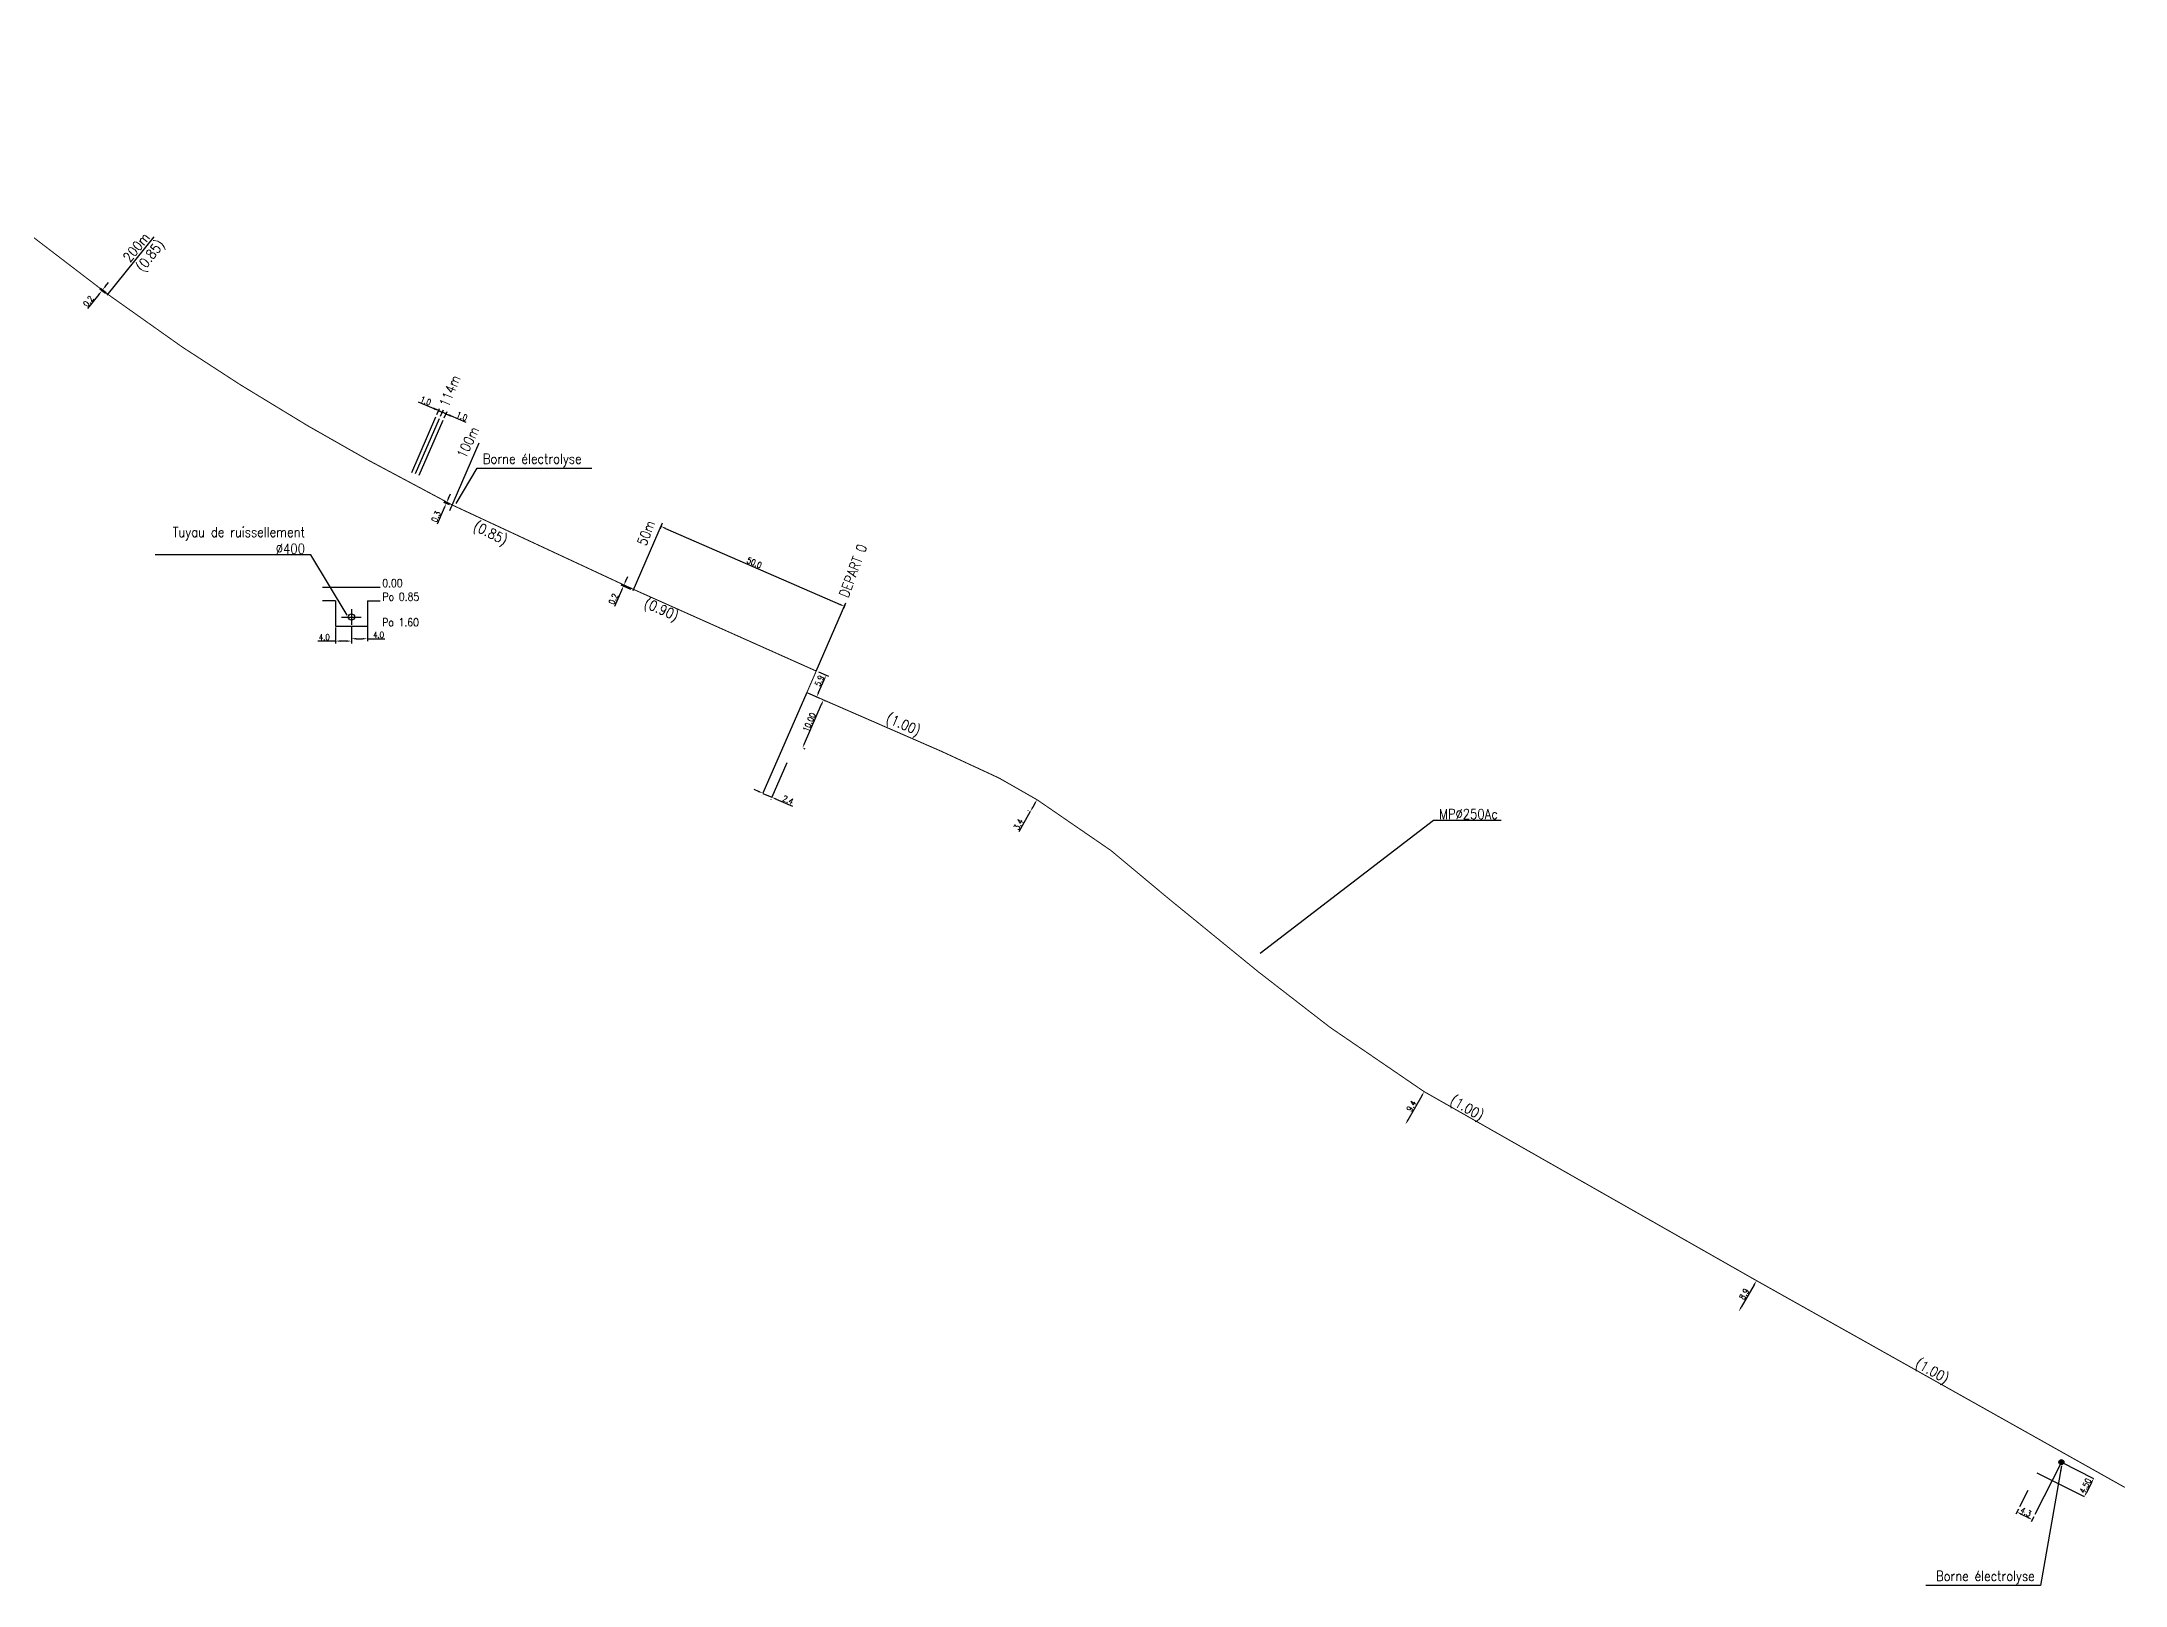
# Model space of a CAD drawing. Header units: millimetres. Extents: x 137000 to 138000, y 120075 to 120929.
# Drawn here: x 137479 to 138000, y 120075 to 120461 of the extents above; entities that cross this region are included whole.
import ezdxf

# ---------------------------------------------------------------- set-up
doc = ezdxf.new("R2010")
doc.units = ezdxf.units.MM
doc.header["$PDMODE"] = 34
doc.layers.get('DEFPOINTS').update_dxf_attribs({"linetype": 'CONTINUOUS'})
doc.layers.add('G_120', color=4, linetype='CONTINUOUS')
doc.styles.get("Standard").update_dxf_attribs({"font": 'romans.shx', "width": 0.85})
doc.linetypes.add('G_TYPB_AP', pattern='A,5,-0.3,["o",Standard,S=1.5,R=0,X=0,Y=-0.5],-1.65', length=6.95)
doc.dimstyles.get("Standard").update_dxf_attribs({"dimtxt": 1.5, "dimasz": 1.2, "dimexe": 0.625, "dimexo": 0.625, "dimgap": 0.25, "dimtad": 1, "dimdec": 1, "dimzin": 0, "dimdsep": 46, "dimtxsty": 'Standard', "dimcen": -0.5, "dimadec": 0, "dimazin": 0, "dimtfac": 1, "dimtdec": 1, "dimtmove": 0, "dimatfit": 3, "dimfxl": 0, "dimtolj": 1, "dimtzin": 0, "dimarcsym": 0})

# ---------------------------------------------------------------- blocks, each defined once
blk = doc.blocks.new('*D0')
at = {"layer": 'DEFPOINTS', "color": 0, "linetype": 'Continuous'}
for p in [(137907.95, 120150.95), (137903.51, 120143.24), (137903.51, 120143.24)]:
    blk.add_point(p, dxfattribs=at)
at = {"layer": 'G_120', "color": 0, "linetype": 'Continuous', "lineweight": -2}
blk.add_line((137907.35, 120149.91), (137904.11, 120144.28), dxfattribs=at)
at = {"layer": 'G_120', "color": 0, "linetype": 'Continuous'}
for points in [[(137907.18, 120150.01), (137907.52, 120149.81), (137907.95, 120150.95)], [(137903.94, 120144.38), (137904.28, 120144.18), (137903.51, 120143.24)]]:
    blk.add_solid(points, dxfattribs=at)
at = {"layer": 'G_120', "color": 0, "linetype": 'Continuous', "insert": (137904.86, 120147.59), "char_height": 1.5, "attachment_point": 5, "rotation": 60.1126}
blk.add_mtext('\\A1;8.9', dxfattribs=at)
blk = doc.blocks.new('*D1')
at = {"layer": 'DEFPOINTS', "color": 0}
for p in [(137973.68, 120094.38), (137976.89, 120091.18), (137977.52, 120092.45)]:
    blk.add_point(p, dxfattribs=at)
at = {"layer": 'G_120', "color": 0, "lineweight": -2}
for p, q in [((137973.4, 120093.83), (137972.77, 120092.56)), ((137974.12, 120092.58), (137975.82, 120091.72)), ((137977.24, 120091.89), (137976.61, 120090.63))]:
    blk.add_line(p, q, dxfattribs=at)
at = {"layer": 'G_120', "color": 0}
for points in [[(137974.21, 120092.76), (137974.03, 120092.4), (137973.05, 120093.12)], [(137975.91, 120091.9), (137975.73, 120091.55), (137976.89, 120091.18)]]:
    blk.add_solid(points, dxfattribs=at)
at = {"layer": 'G_120', "color": 0, "insert": (137975.28, 120093.11), "char_height": 1.5, "attachment_point": 5, "rotation": 333.2344}
blk.add_mtext('\\A1;4.3', dxfattribs=at)
blk = doc.blocks.new('*D2')
at = {"layer": 'DEFPOINTS', "color": 0}
for p in [(137992.2, 120101.47), (137989.88, 120096.95), (137989.89, 120096.94)]:
    blk.add_point(p, dxfattribs=at)
at = {"layer": 'G_120', "color": 0, "lineweight": -2}
for p, q in [((137992.75, 120101.18), (137992.77, 120101.18)), ((137990.43, 120096.66), (137990.45, 120096.66)), ((137991.66, 120100.39), (137990.44, 120098.01))]:
    blk.add_line(p, q, dxfattribs=at)
at = {"layer": 'G_120', "color": 0}
for points in [[(137991.48, 120100.49), (137991.84, 120100.3), (137992.21, 120101.46)], [(137990.26, 120098.1), (137990.62, 120097.92), (137989.89, 120096.94)]]:
    blk.add_solid(points, dxfattribs=at)
at = {"layer": 'G_120', "color": 0, "insert": (137990.16, 120099.66), "char_height": 1.5, "attachment_point": 5, "rotation": 62.8043}
blk.add_mtext('\\A1;4.50', dxfattribs=at)
blk = doc.blocks.new('*D3')
at = {"layer": 'DEFPOINTS', "color": 0, "linetype": 'Continuous'}
for p in [(137824.86, 120198.2), (137820.2, 120190.04), (137820.2, 120190.04)]:
    blk.add_point(p, dxfattribs=at)
at = {"layer": 'G_120', "color": 0, "linetype": 'Continuous', "lineweight": -2}
blk.add_line((137824.27, 120197.16), (137820.8, 120191.08), dxfattribs=at)
at = {"layer": 'G_120', "color": 0, "linetype": 'Continuous'}
for points in [[(137824.09, 120197.26), (137824.44, 120197.06), (137824.86, 120198.2)], [(137820.62, 120191.18), (137820.97, 120190.98), (137820.2, 120190.04)]]:
    blk.add_solid(points, dxfattribs=at)
at = {"layer": 'G_120', "color": 0, "linetype": 'Continuous', "insert": (137821.66, 120194.62), "char_height": 1.5, "attachment_point": 5, "rotation": 60.2684}
blk.add_mtext('\\A1;9.4', dxfattribs=at)
blk = doc.blocks.new('*D4')
at = {"layer": 'DEFPOINTS', "color": 0, "linetype": 'Continuous'}
for p in [(137726.41, 120268.22), (137726.44, 120268.2), (137728.1, 120271.17)]:
    blk.add_point(p, dxfattribs=at)
at = {"layer": 'G_120', "color": 0, "linetype": 'Continuous', "lineweight": -2}
for p, q in [((137726.41, 120268.22), (137723.54, 120263.12)), ((137725.89, 120268.51), (137725.86, 120268.53)), ((137727.49, 120270.14), (137727, 120269.27)), ((137727.56, 120271.48), (137727.53, 120271.49))]:
    blk.add_line(p, q, dxfattribs=at)
at = {"layer": 'G_120', "color": 0, "linetype": 'Continuous'}
for points in [[(137726.82, 120269.36), (137727.17, 120269.17), (137726.41, 120268.22)], [(137727.31, 120270.24), (137727.66, 120270.04), (137728.07, 120271.18)]]:
    blk.add_solid(points, dxfattribs=at)
at = {"layer": 'G_120', "color": 0, "linetype": 'Continuous', "insert": (137723.46, 120265.02), "char_height": 1.5, "attachment_point": 5, "rotation": 60.6734}
blk.add_mtext('\\A1;3.4', dxfattribs=at)
blk = doc.blocks.new('*D5')
at = {"layer": 'DEFPOINTS', "color": 0, "linetype": 'G_TYPB_AP'}
for p in [(137659.58, 120272.81), (137661.76, 120271.81), (137661.78, 120271.85)]:
    blk.add_point(p, dxfattribs=at)
at = {"layer": 'G_120', "color": 0, "linetype": 'G_TYPB_AP', "lineweight": -2}
for p, q in [((137658.46, 120273.25), (137657.36, 120273.73)), ((137659.56, 120272.77), (137661.76, 120271.81)), ((137659.33, 120272.23), (137659.31, 120272.2)), ((137661.53, 120271.28), (137661.51, 120271.24)), ((137662.86, 120271.33), (137666.93, 120269.56))]:
    blk.add_line(p, q, dxfattribs=at)
at = {"layer": 'G_120', "color": 0, "linetype": 'G_TYPB_AP'}
for points in [[(137658.54, 120273.44), (137658.38, 120273.07), (137659.56, 120272.77)], [(137662.94, 120271.52), (137662.78, 120271.15), (137661.76, 120271.81)]]:
    blk.add_solid(points, dxfattribs=at)
at = {"layer": 'G_120', "color": 0, "linetype": 'G_TYPB_AP', "insert": (137665.85, 120271.13), "char_height": 1.5, "attachment_point": 5, "rotation": 336.4526}
blk.add_mtext('\\A1;2.4', dxfattribs=at)
blk = doc.blocks.new('*D6')
at = {"layer": 'DEFPOINTS', "color": 0, "linetype": 'G_TYPB_AP'}
for p in [(137674.39, 120296.27), (137674.69, 120296.14), (137669.17, 120284.29)]:
    blk.add_point(p, dxfattribs=at)
at = {"layer": 'G_120', "color": 0, "linetype": 'G_TYPB_AP', "lineweight": -2}
for p, q in [((137669.95, 120285.26), (137674.21, 120295.04)), ((137674.96, 120296.02), (137675.26, 120295.89)), ((137669.74, 120284.04), (137670.04, 120283.91))]:
    blk.add_line(p, q, dxfattribs=at)
at = {"layer": 'G_120', "color": 0, "linetype": 'G_TYPB_AP'}
for points in [[(137674.03, 120295.12), (137674.39, 120294.96), (137674.69, 120296.14)], [(137669.76, 120285.34), (137670.13, 120285.18), (137669.47, 120284.16)]]:
    blk.add_solid(points, dxfattribs=at)
at = {"layer": 'G_120', "color": 0, "linetype": 'G_TYPB_AP', "insert": (137671.16, 120290.55), "char_height": 1.5, "attachment_point": 5, "rotation": 66.4526}
blk.add_mtext('\\A1;10.00', dxfattribs=at)
blk = doc.blocks.new('*D7')
at = {"layer": 'DEFPOINTS', "color": 0, "linetype": 'G_TYPB_AP'}
for p in [(137672.89, 120303.35), (137675.35, 120302.28), (137670.54, 120297.95)]:
    blk.add_point(p, dxfattribs=at)
at = {"layer": 'G_120', "color": 0, "linetype": 'G_TYPB_AP', "lineweight": -2}
for p, q in [((137673.47, 120303.11), (137675.92, 120302.03)), ((137673.47, 120297.98), (137674.87, 120301.18)), ((137671.11, 120297.7), (137673.56, 120296.63))]:
    blk.add_line(p, q, dxfattribs=at)
at = {"layer": 'G_120', "color": 0, "linetype": 'G_TYPB_AP'}
for points in [[(137674.69, 120301.26), (137675.05, 120301.1), (137675.35, 120302.28)], [(137673.29, 120298.06), (137673.65, 120297.9), (137672.99, 120296.88)]]:
    blk.add_solid(points, dxfattribs=at)
at = {"layer": 'G_120', "color": 0, "linetype": 'G_TYPB_AP', "insert": (137673.66, 120300.91), "char_height": 1.5, "attachment_point": 5, "rotation": 66.4526}
blk.add_mtext('\\A1;5.9', dxfattribs=at)
blk = doc.blocks.new('*D8')
at = {"layer": 'DEFPOINTS', "color": 0, "linetype": 'G_TYPB_AP'}
for p in [(137634.49, 120340.38), (137680.32, 120320.4), (137679.94, 120319.53)]:
    blk.add_point(p, dxfattribs=at)
at = {"layer": 'G_120', "color": 0, "linetype": 'G_TYPB_AP', "lineweight": -2}
for p, q in [((137634.24, 120339.81), (137633.85, 120338.93)), ((137635.2, 120339.02), (137678.84, 120320.01)), ((137680.07, 120319.83), (137679.69, 120318.96))]:
    blk.add_line(p, q, dxfattribs=at)
at = {"layer": 'G_120', "color": 0, "linetype": 'G_TYPB_AP'}
for points in [[(137635.28, 120339.21), (137635.12, 120338.84), (137634.1, 120339.5)], [(137678.92, 120320.19), (137678.76, 120319.82), (137679.94, 120319.53)]]:
    blk.add_solid(points, dxfattribs=at)
at = {"layer": 'G_120', "color": 0, "linetype": 'G_TYPB_AP', "insert": (137657.42, 120330.43), "char_height": 1.5, "attachment_point": 5, "rotation": 336.4526}
blk.add_mtext('\\A1;50.0', dxfattribs=at)
blk = doc.blocks.new('*D9')
at = {"layer": 'DEFPOINTS', "color": 0, "linetype": 'Continuous'}
for p in [(137624.7, 120324.59), (137627.14, 120323.51), (137627.24, 120323.74)]:
    blk.add_point(p, dxfattribs=at)
at = {"layer": 'G_120', "color": 0, "linetype": 'Continuous', "lineweight": -2}
for p, q in [((137626.56, 120323.77), (137624.13, 120324.85)), ((137626.67, 120324), (137624.23, 120325.08)), ((137624.8, 120324.82), (137624.7, 120324.59)), ((137625.29, 120325.92), (137625.77, 120327.02)), ((137624.21, 120323.5), (137622.44, 120319.5))]:
    blk.add_line(p, q, dxfattribs=at)
at = {"layer": 'G_120', "color": 0, "linetype": 'Continuous'}
for points in [[(137625.11, 120326), (137625.47, 120325.84), (137624.8, 120324.82)], [(137624.03, 120323.58), (137624.4, 120323.42), (137624.7, 120324.59)]]:
    blk.add_solid(points, dxfattribs=at)
at = {"layer": 'G_120', "color": 0, "linetype": 'Continuous', "insert": (137622.17, 120321.36), "char_height": 1.5, "attachment_point": 5, "rotation": 66.0886}
blk.add_mtext('\\A1;0.2', dxfattribs=at)
blk = doc.blocks.new('*D10')
at = {"layer": 'DEFPOINTS', "color": 0, "linetype": 'Continuous'}
for p in [(137580.39, 120345.25), (137581.8, 120344.63), (137581.9, 120344.86)]:
    blk.add_point(p, dxfattribs=at)
at = {"layer": 'G_120', "color": 0, "linetype": 'Continuous', "lineweight": -2}
for p, q in [((137581.32, 120345.11), (137579.92, 120345.73)), ((137580.98, 120346.57), (137581.46, 120347.67)), ((137579.91, 120344.15), (137578.14, 120340.1)), ((137581.22, 120344.88), (137579.82, 120345.5)), ((137580.49, 120345.47), (137580.39, 120345.25))]:
    blk.add_line(p, q, dxfattribs=at)
at = {"layer": 'G_120', "color": 0, "linetype": 'Continuous'}
for points in [[(137580.79, 120346.65), (137581.16, 120346.49), (137580.49, 120345.47)], [(137579.73, 120344.23), (137580.1, 120344.07), (137580.39, 120345.25)]]:
    blk.add_solid(points, dxfattribs=at)
at = {"layer": 'G_120', "color": 0, "linetype": 'Continuous', "insert": (137577.86, 120341.95), "char_height": 1.5, "attachment_point": 5, "rotation": 66.3571}
blk.add_mtext('\\A1;0.3', dxfattribs=at)
blk = doc.blocks.new('*D11')
at = {"layer": 'DEFPOINTS', "color": 0, "linetype": 'G_TYPB_AP'}
for p in [(137577.81, 120366.87), (137578.72, 120366.47), (137579.39, 120368.01)]:
    blk.add_point(p, dxfattribs=at)
at = {"layer": 'G_120', "color": 0, "linetype": 'G_TYPB_AP', "lineweight": -2}
for p, q in [((137577.37, 120368.89), (137573.49, 120370.58)), ((137578.06, 120367.45), (137578.72, 120368.98)), ((137579.39, 120368.01), (137578.47, 120368.41)), ((137578.97, 120367.05), (137579.64, 120368.58)), ((137580.49, 120367.53), (137581.59, 120367.05))]:
    blk.add_line(p, q, dxfattribs=at)
at = {"layer": 'G_120', "color": 0, "linetype": 'G_TYPB_AP'}
for points in [[(137577.45, 120369.07), (137577.29, 120368.7), (137578.47, 120368.41)], [(137580.57, 120367.71), (137580.41, 120367.35), (137579.39, 120368.01)]]:
    blk.add_solid(points, dxfattribs=at)
at = {"layer": 'G_120', "color": 0, "linetype": 'G_TYPB_AP', "insert": (137575.26, 120370.9), "char_height": 1.5, "attachment_point": 5, "rotation": 336.4526}
blk.add_mtext('\\A1;1.0', dxfattribs=at)
blk = doc.blocks.new('*D12')
at = {"layer": 'DEFPOINTS', "color": 0, "linetype": 'G_TYPB_AP'}
for p in [(137578.72, 120366.47), (137580.35, 120367.7), (137579.64, 120366.07)]:
    blk.add_point(p, dxfattribs=at)
at = {"layer": 'G_120', "color": 0, "linetype": 'G_TYPB_AP', "lineweight": -2}
for p, q in [((137578.33, 120368.58), (137577.23, 120369.06)), ((137578.97, 120367.05), (137579.68, 120368.67)), ((137579.43, 120368.1), (137580.35, 120367.7)), ((137579.89, 120366.65), (137580.6, 120368.27)), ((137581.45, 120367.22), (137585.29, 120365.55))]:
    blk.add_line(p, q, dxfattribs=at)
at = {"layer": 'G_120', "color": 0, "linetype": 'G_TYPB_AP'}
for points in [[(137578.41, 120368.76), (137578.25, 120368.4), (137579.43, 120368.1)], [(137581.53, 120367.41), (137581.37, 120367.04), (137580.35, 120367.7)]]:
    blk.add_solid(points, dxfattribs=at)
at = {"layer": 'G_120', "color": 0, "linetype": 'G_TYPB_AP', "insert": (137584.32, 120367.06), "char_height": 1.5, "attachment_point": 5, "rotation": 336.4526}
blk.add_mtext('\\A1;1.0', dxfattribs=at)
blk = doc.blocks.new('*D13')
at = {"layer": 'DEFPOINTS', "color": 0, "linetype": 'G_TYPB_AP'}
for p in [(137552.69, 120314.88), (137556.69, 120314.88), (137552.69, 120310.84)]:
    blk.add_point(p, dxfattribs=at)
at = {"layer": 'G_120', "color": 0, "linetype": 'G_TYPB_AP', "lineweight": -2}
for p, q in [((137552.69, 120310.84), (137548.32, 120310.84)), ((137552.69, 120314.26), (137552.69, 120310.21)), ((137555.49, 120310.84), (137553.89, 120310.84)), ((137556.69, 120314.26), (137556.69, 120310.21))]:
    blk.add_line(p, q, dxfattribs=at)
at = {"layer": 'G_120', "color": 0, "linetype": 'G_TYPB_AP'}
for points in [[(137553.89, 120311.04), (137553.89, 120310.64), (137552.69, 120310.84)], [(137555.49, 120311.04), (137555.49, 120310.64), (137556.69, 120310.84)]]:
    blk.add_solid(points, dxfattribs=at)
at = {"layer": 'G_120', "color": 0, "linetype": 'G_TYPB_AP', "insert": (137549.9, 120311.84), "char_height": 1.5, "attachment_point": 5}
blk.add_mtext('\\A1;4.0', dxfattribs=at)
blk = doc.blocks.new('*D14')
at = {"layer": 'DEFPOINTS', "color": 0, "linetype": 'G_TYPB_AP'}
for p in [(137556.69, 120315.09), (137560.69, 120315.09), (137560.69, 120311.43)]:
    blk.add_point(p, dxfattribs=at)
at = {"layer": 'G_120', "color": 0, "linetype": 'G_TYPB_AP', "lineweight": -2}
for p, q in [((137556.69, 120314.47), (137556.69, 120310.8)), ((137560.69, 120314.47), (137560.69, 120310.8)), ((137557.89, 120311.43), (137559.49, 120311.43)), ((137560.69, 120311.43), (137565.06, 120311.43))]:
    blk.add_line(p, q, dxfattribs=at)
at = {"layer": 'G_120', "color": 0, "linetype": 'G_TYPB_AP'}
for points in [[(137557.89, 120311.63), (137557.89, 120311.23), (137556.69, 120311.43)], [(137559.49, 120311.63), (137559.49, 120311.23), (137560.69, 120311.43)]]:
    blk.add_solid(points, dxfattribs=at)
at = {"layer": 'G_120', "color": 0, "linetype": 'G_TYPB_AP', "insert": (137563.47, 120312.43), "char_height": 1.5, "attachment_point": 5}
blk.add_mtext('\\A1;4.0', dxfattribs=at)
blk = doc.blocks.new('*D15')
at = {"layer": 'DEFPOINTS', "color": 0, "linetype": 'Continuous'}
for p in [(137494.3, 120398.42), (137495.67, 120397.32), (137495.83, 120397.51)]:
    blk.add_point(p, dxfattribs=at)
at = {"layer": 'G_120', "color": 0, "linetype": 'Continuous', "lineweight": -2}
for p, q in [((137495.19, 120397.71), (137493.81, 120398.81)), ((137495.34, 120397.9), (137493.97, 120399.01)), ((137494.46, 120398.62), (137494.3, 120398.42)), ((137495.21, 120399.55), (137495.96, 120400.49)), ((137493.55, 120397.49), (137490.7, 120393.95))]:
    blk.add_line(p, q, dxfattribs=at)
at = {"layer": 'G_120', "color": 0, "linetype": 'Continuous'}
for points in [[(137493.39, 120397.61), (137493.7, 120397.36), (137494.3, 120398.42)], [(137495.05, 120399.68), (137495.36, 120399.43), (137494.46, 120398.62)]]:
    blk.add_solid(points, dxfattribs=at)
at = {"layer": 'G_120', "color": 0, "linetype": 'Continuous', "insert": (137490.92, 120395.81), "char_height": 1.5, "attachment_point": 5, "rotation": 51.1891}
blk.add_mtext('\\A1;0.2', dxfattribs=at)

msp = doc.modelspace()

# ---------------------------------------------------------------- hatches: boundary and pattern name
at = {"layer": 'G_120'}
h = msp.add_hatch(color=256, dxfattribs=at)
h.paths.add_polyline_path([(137983.6, 120105.9), (137984.69, 120105.25, 0.135412), (137984.78, 120105.58, 0.761475)])
h.paths.add_polyline_path([(137984.15, 120105.58), (137983.6, 120105.9, 0.135412), (137983.51, 120105.58, 0.283134), (137983.86, 120105.01)])
h.paths.add_polyline_path([(137984.69, 120105.25), (137984.15, 120105.58), (137983.86, 120105.01, 0.393502)])

# ---------------------------------------------------------------- linework, layer by layer
at = {"layer": 'G_120', "linetype": 'G_TYPB_AP'}
for p, q in [((137495.67, 120397.32), (137507.4, 120411.88)), ((137571.76, 120353), (137577.81, 120366.87)), ((137572.73, 120352.73), (137578.72, 120366.47)), ((137573.64, 120352.3), (137579.64, 120366.07)), ((137581.3, 120343.49), (137588.65, 120360.36)), ((137627.14, 120323.51), (137634.49, 120340.38)), ((137552.69, 120320.93), (137549.5, 120320.93)), ((137552.69, 120320.93), (137552.69, 120314.53)), ((137560.69, 120320.93), (137560.69, 120314.53)), ((137560.69, 120320.93), (137563.88, 120320.93)), ((137672.89, 120303.35), (137680.32, 120320.4)), ((137552.69, 120314.53), (137560.69, 120314.53)), ((137554.21, 120316.85), (137559.16, 120316.85)), ((137556.69, 120318.83), (137556.69, 120314.88)), ((137670.54, 120297.95), (137659.58, 120272.81)), ((137665.52, 120280.42), (137661.78, 120271.85))]:
    msp.add_line(p, q, dxfattribs=at)
at = {"layer": 'G_120'}
for p, q in [((137984.15, 120105.58), (137977.52, 120092.45)), ((137978, 120102.93), (137989.88, 120096.95)), ((137984.15, 120105.58), (137992.2, 120101.47)), ((137975.75, 120098.47), (137973.68, 120094.38))]:
    msp.add_line(p, q, dxfattribs=at)
at = {"layer": 'G_120', "linetype": 'G_TYPB_AP', "const_width": 0.25, "flags": 128}
for points in [[(137495.83, 120397.51), (137459.98, 120424.95), (137418.24, 120460.56)], [(137581.9, 120344.86), (137560.73, 120356.16), (137545.72, 120364.7), (137528.95, 120374.9), (137514.36, 120384.38), (137495.83, 120397.51)], [(137627.24, 120323.74), (137581.9, 120344.86)], [(137728.1, 120271.17), (137718.55, 120276.62), (137704.16, 120283.29), (137670.54, 120297.95), (137672.89, 120303.35), (137627.24, 120323.75)], [(137824.86, 120198.2), (137801.29, 120214.31), (137783.48, 120228.1), (137760.93, 120246.49), (137746.54, 120258.5), (137728.1, 120271.17)], [(137907.95, 120150.95), (137824.86, 120198.2)], [(138000.02, 120099.26), (137907.95, 120150.95)]]:
    msp.add_lwpolyline(points, dxfattribs=at)
at = {"layer": 'G_120', "linetype": 'G_TYPB_AP', "flags": 128}
msp.add_lwpolyline([(137549.5, 120324.33), (137552.69, 120324.33), (137560.69, 120324.33), (137563.88, 120324.33)], dxfattribs=at)
at = {"layer": 'G_120', "linetype": 'G_TYPB_AP'}
msp.add_circle((137556.69, 120316.85), 0.8, dxfattribs=at)
at = {"layer": 'G_120'}
msp.add_circle((137984.15, 120105.58), 0.632, dxfattribs=at)

# ---------------------------------------------------------------- texts
at = {"layer": 'G_120', "linetype": 'G_TYPB_AP', "width": 0.85}
for s, rotation, p in [('200m', 50.7752, (137501.29, 120405.34)), ('(0.85)', 52.1887, (137504.6, 120402.92)), ('114m', 67.6587, (137580.89, 120369.09)), ('100m', 64.7084, (137585.2, 120356.28)), ('(0.85)', 333.6144, (137586.93, 120338.73)), ('50m', 69.0145, (137630.36, 120334.44)), ('DEPART 0', 69.8366, (137680.87, 120321.49)), ('(0.90)', 336.1074, (137629.63, 120319.44)), ('(1.00)', 336.4861, (137690.11, 120290.68)), ('(1.00)', 330.2179, (137831.13, 120195.32)), ('(1.00)', 330.4579, (137947.4, 120129.54))]:
    msp.add_text(s, height=2.5, rotation=rotation, dxfattribs=at).set_placement(p)
for s, p in [('0.00', (137564.4, 120324.33)), ('Po 0.85', (137564.46, 120320.93)), ('Po 1.60', (137564.38, 120314.53))]:
    msp.add_text(s, height=2, dxfattribs=at).set_placement(p)
at = {"layer": 'G_120', "linetype": 'G_TYPB_AP', "char_height": 2.5}
for s, insert, attachment_point in [('\\A1;Borne électrolyse', (137589.55, 120356.01), 4), ('\\A1;Tuyau de ruissellement\\P%%c400', (137545.06, 120336.02), 6), ('\\A1;MP%%C250Ac', (137828.61, 120267.6), 4)]:
    msp.add_mtext(s, dxfattribs=dict(at, insert=insert, attachment_point=attachment_point))
at = {"layer": 'G_120', "insert": (137977.48, 120076.7), "char_height": 2.5, "attachment_point": 6}
msp.add_mtext('\\A1;Borne électrolyse', dxfattribs=at)

# ---------------------------------------------------------------- dimensions: what is measured, and where the dimension line sits
at = {"layer": 'G_120', "linetype": 'Continuous'}
for base, p1, p2, angle, picture, middle in [((137494.3, 120398.42), (137495.83, 120397.51), (137495.67, 120397.32), 231.1891, '*D15', (137491.7, 120395.19)), ((137580.3937, 120345.2456), (137581.8972, 120344.8603), (137581.797, 120344.6313), 246.3571, '*D10', (137578.7763, 120341.5512)), ((137624.7006, 120324.5948), (137627.2376, 120323.7435), (137627.1362, 120323.5149), 246.0886, '*D9', (137623.0851, 120320.9512)), ((137726.41, 120268.22), (137728.1, 120271.17), (137726.44, 120268.2), 240.6734, '*D4', (137724.34, 120264.53))]:
    dim = msp.add_linear_dim(base=base, p1=p1, p2=p2, angle=angle, dimstyle='Standard', dxfattribs=at)
    dim.commit()
    dim.dimension.update_dxf_attribs({"geometry": picture, "text_midpoint": middle, "dimtype": 161})
at = {"layer": 'G_120', "linetype": 'G_TYPB_AP'}
for base, p1, p2, angle, picture, middle in [((137579.39, 120368.01), (137577.81, 120366.87), (137578.72, 120366.47), 336.4526, '*D11', (137574.86, 120369.98)), ((137580.35, 120367.7), (137578.72, 120366.47), (137579.64, 120366.07), 336.4526, '*D12', (137583.92, 120366.15)), ((137675.35, 120302.28), (137670.54, 120297.95), (137672.89, 120303.35), 66.4526, '*D7', (137674.57, 120300.51))]:
    dim = msp.add_linear_dim(base=base, p1=p1, p2=p2, angle=angle, dimstyle='Standard', dxfattribs=at)
    dim.commit()
    dim.dimension.update_dxf_attribs({"geometry": picture, "text_midpoint": middle, "dimtype": 161})
for p1, p2, distance, picture, middle in [((137634.49, 120340.38), (137680.32, 120320.4), -0.96, '*D8', (137657.42, 120330.43)), ((137659.58, 120272.81), (137661.78, 120271.85), -0.04, '*D5', (137665.85, 120271.13))]:
    dim = msp.add_aligned_dim(p1=p1, p2=p2, distance=distance, dimstyle='Standard', dxfattribs=at)
    dim.commit()
    dim.dimension.update_dxf_attribs({"geometry": picture, "text_midpoint": middle})
for base, p1, p2, picture, middle in [((137552.69, 120310.84), (137556.69, 120314.88), (137552.69, 120314.88), '*D13', (137549.9, 120310.84)), ((137560.69, 120311.43), (137556.69, 120315.09), (137560.69, 120315.09), '*D14', (137563.47, 120311.43))]:
    dim = msp.add_linear_dim(base=base, p1=p1, p2=p2, dimstyle='Standard', dxfattribs=at)
    dim.commit()
    dim.dimension.update_dxf_attribs({"geometry": picture, "text_midpoint": middle, "dimtype": 160})
dim = msp.add_aligned_dim(p1=(137669.17, 120284.29), p2=(137674.39, 120296.27), distance=-0.32, text='10.00', dimstyle='Standard', dxfattribs=at)
dim.commit()
dim.dimension.update_dxf_attribs({"geometry": '*D6', "text_midpoint": (137671.16, 120290.55)})
at = {"layer": 'G_120', "linetype": 'Continuous'}
for p1, p2, picture, middle in [((137824.86, 120198.2), (137820.2, 120190.04), '*D3', (137821.66, 120194.62)), ((137907.95, 120150.95), (137903.51, 120143.24), '*D0', (137904.86, 120147.59))]:
    dim = msp.add_aligned_dim(p1=p1, p2=p2, distance=0, dimstyle='Standard', dxfattribs=at)
    dim.commit()
    dim.dimension.update_dxf_attribs({"geometry": picture, "text_midpoint": middle})
at = {"layer": 'G_120'}
dim = msp.add_aligned_dim(p1=(137992.2, 120101.47), p2=(137989.88, 120096.95), distance=0.01, text='4.50', dimstyle='Standard', dxfattribs=at)
dim.commit()
dim.dimension.update_dxf_attribs({"geometry": '*D2', "text_midpoint": (137990.16, 120099.66)})
dim = msp.add_linear_dim(base=(137976.89, 120091.18), p1=(137973.68, 120094.38), p2=(137977.52, 120092.45), angle=333.2344, dimstyle='Standard', dxfattribs=at)
dim.commit()
dim.dimension.update_dxf_attribs({"geometry": '*D1', "text_midpoint": (137974.83, 120092.22), "dimtype": 161})

# ---------------------------------------------------------------- leaders
at = {"layer": 'G_120', "linetype": 'G_TYPB_AP', "annotation_type": 0, "has_hookline": 1}
for points, hookline_direction, text_width in [([(137582.85, 120345.25), (137588.1, 120354.09), (137589.3, 120354.09)], 0, 27.22), ([(137555.61, 120317.33), (137546.51, 120332.44), (137545.31, 120332.44)], 1, 37.44), ([(137783.84, 120232.8), (137827.16, 120266.1), (137828.36, 120266.1)], 0, 15.48)]:
    msp.add_leader(points, dimstyle='Standard', dxfattribs=dict(at, hookline_direction=hookline_direction, text_width=text_width))
at = {"layer": 'G_120', "annotation_type": 0, "has_hookline": 1, "hookline_direction": 1, "text_width": 27.22}
msp.add_leader([(137984.21, 120104.64), (137978.93, 120074.78), (137977.73, 120074.78)], dimstyle='Standard', dxfattribs=at)

doc.saveas('drawing.dxf')
